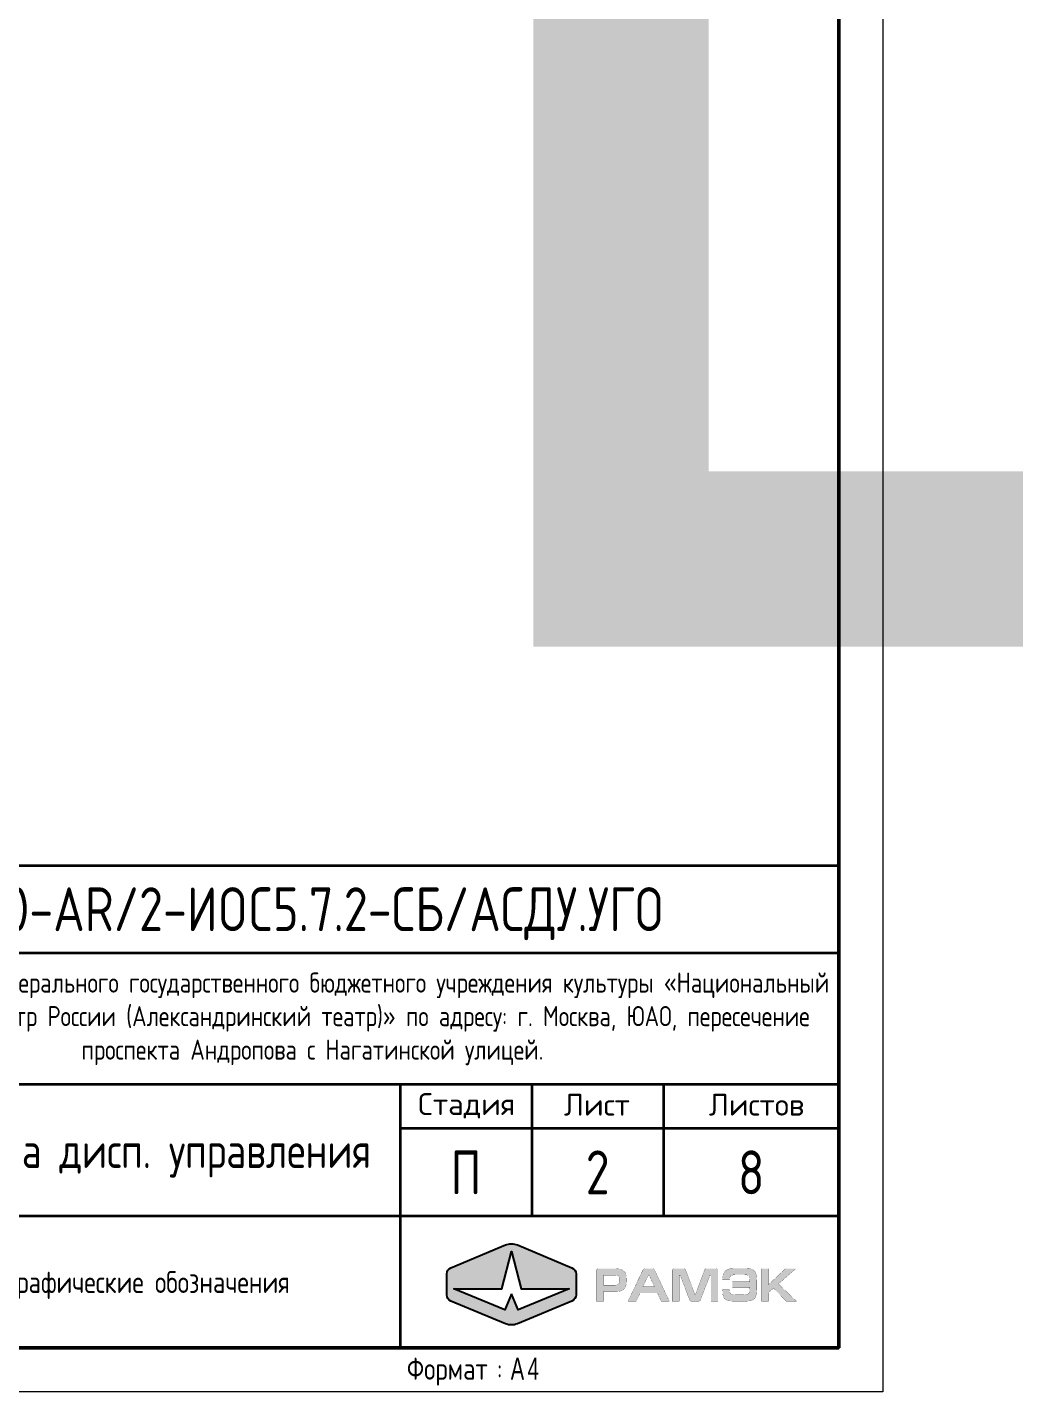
# Paper-space layout 'уго' of a CAD drawing. Header units: millimetres. Extents: x 0 to 5190, y 0 to 1608.
# Drawn here: x 112.5 to 225, y 0 to 155.5 of the extents above; entities that cross this region are included whole.
import ezdxf
from ezdxf.enums import TextEntityAlignment as Align

# ---------------------------------------------------------------- set-up
doc = ezdxf.new("R2010")
doc.units = ezdxf.units.MM
for name, color, linetype, lineweight in [('Основные надписи', 7, 'Continuous', 9), ('Тонкие линии', 7, 'Continuous', 18), ('Черная_6__С', 7, 'Continuous', 50)]:
    doc.layers.add(name, color=color, linetype=linetype, lineweight=lineweight)
doc.layers.add('Штамп', color=250, linetype='Continuous')
doc.styles.add('-ISOCPEUR-', font='ISOCPEUR.TTF', dxfattribs={"width": 0.8, "height": 2.5})

# ---------------------------------------------------------------- blocks, each defined once
blk = doc.blocks.new('LOGO-RAMEC')
h = blk.add_hatch(color=160)
h.dxf.hatch_style = 1
h.paths.add_polyline_path([(13.71045153702288, 1.823134363589358), (7.724961309681624, 4.319752165951503, 0.2001971453907908), (6.429121809949383, 4.319752165951508), (0.4436315826079285, 1.823134363589358, 0.3026721742797726), (0, 1.157413610052676), (0, -1.157413610048948, 0.3026721742790197), (0.4436315826061095, -1.823134363584889), (6.429121809945235, -4.319752165965449, 0.2001971453922224), (7.724961309685579, -4.319752165965449), (13.7104515370247, -1.823134363584889, 0.3026721742790195), (14.15408311963081, -1.157413610048948), (14.15408311963081, 1.15741361005267, 0.3026721742797705)])
h.paths.add_polyline_path([(6.01166381115967, -0.4798631412710896), (7.077041559834616, 3.607935786562777), (8.142419308510144, -0.4798631412710894), (13.38280983593955, -0.4798631412710896), (7.814428788054502, -2.772376768449648), (7.077041559834615, -1.049876486429967), (6.339654331615312, -2.77237676844965), (0.7712732837302592, -0.4798631412710892)], flags=16)
h = blk.add_hatch(color=160)
h.dxf.hatch_style = 1
h.paths.add_polyline_path([(18.02736277222197, 1.716193514747829), (17.48104501841939, 1.716193514747829), (16.58840951095684, 1.716193514747829, 0.4142135623730951), (16.38840951095684, 1.516193514747829), (16.38840951095684, 1.279139311723593), (16.38840951095684, 0.8299447141901691), (16.38840951095684, 0.3928905111837594), (16.38840951095684, -0.05630408636741777), (16.38840951095684, -0.5054986839008416), (16.38840951095684, -0.9425528869250047), (16.38840951095684, -1.391747484458429), (16.38840951095684, -1.84094208199178), (16.76476174134616, -1.84094208199178), (17.15325436620915, -1.84094208199178), (17.15325436620915, -1.31890511727881), (17.15325436620915, -0.7847277580566518), (17.50532580750907, -0.7847277580566515), (17.85739724880899, -0.7847277580566515), (18.22160908465361, -0.7847277580566515), (18.57368052602454, -0.7847277580566515), (18.99859433445061, -0.7361661799309887), (19.31424459218746, -0.6026218401343428), (19.53277169370849, -0.3598139495593565), (19.6541756390137, -0.007742508259580347), (19.69059682257677, 0.477873272872566), (19.6541756390137, 0.9513486594598722), (19.53277169370849, 1.303420100777548), (19.31424459218746, 1.546227991334708), (18.99859433445061, 1.679772331149106), (18.57368052602455, 1.716193514747829)])
h.paths.add_polyline_path([(18.42799579170096, 1.012050632094724), (18.63438249860599, 0.9877698430585952), (18.78006723300088, 0.9270678704059173), (18.86504999467172, 0.8178043196454744), (18.91361157277978, 0.6599791907948749), (18.92575196732447, 0.4778732728725676), (18.91361157277978, 0.2714865658963024), (18.86504999467172, 0.1136614370279492), (18.76792683845619, 0.004397886285260028), (18.63438249860599, -0.05630408636741748), (18.42799579170096, -0.08058487542137299), (18.11234553396411, -0.08058487542137299), (17.79669527622755, -0.08058487542137299), (17.48104501841939, -0.08058487542137299), (17.15325436620915, -0.08058487542137299), (17.15325436620915, 0.4657328783455523), (17.15325436620915, 1.012050632094724), (17.468904623946, 1.012050632094724), (17.78455488168285, 1.012050632094724), (18.11234553396411, 1.012050632094724)], flags=16)
h.paths.add_polyline_path([(23.74548859490431, -0.5054986839008416), (23.53910188799932, -0.05630408636743283), (23.33271518102293, 0.380750116638999), (23.1141880795019, 0.8299447141901458), (22.90780137252586, 1.2791393117236), (22.74455291145574, 1.605636233850669, 0.2840790438360549), (22.56566747325715, 1.716193514747829), (22.11867572818388, 1.716193514747829), (21.68382437767338, 1.716193514747829, 0.2840790438712869), (21.50493893946314, 1.605636233827354), (21.3416904784579, 1.279139311723586), (21.13530377141055, 0.8299447141901677), (20.91677666996081, 0.3928905111837506), (20.71038996291317, -0.05630408636741237), (20.49186286146343, -0.5054986839008413), (20.28547615448714, -0.9425528869249573), (20.06694905296608, -1.391747484458447), (19.86056234599004, -1.840942081991779), (20.30975694350549, -1.84094208199178), (20.74681114647625, -1.84094208199178), (20.96533824806858, -1.391747484458423), (21.17172495497362, -0.9425528869250047), (21.63305994703405, -0.9425528869250047), (22.11867572818388, -0.9425528869250047), (22.59215111478901, -0.9425528869250047), (23.06562650139415, -0.9425528869250045), (23.27201320837019, -1.391747484458429), (23.47839991534653, -1.84094208199178), (23.92759451286227, -1.84094208199178), (24.37678911044903, -1.840942081991779), (24.17040240340165, -1.40388787896757), (23.95187530195166, -0.9546932814341708)])
h.paths.add_polyline_path([(22.74997624365729, -0.2748311878706229), (22.43432598592073, -0.2748311878706227), (22.11867572818388, -0.2748311878706227), (21.80302547044703, -0.2748311878706227), (21.47523481823679, -0.2748311878706229), (21.63305994703406, 0.05295946439306221), (21.79088507590234, 0.3928905111837564), (21.94871020477064, 0.7206811634297265), (22.10653533363919, 1.060612210220388), (22.14295651727327, 1.060612210220388), (22.30078164607055, 0.7206811634297452), (22.44646638046543, 0.3928905111837722), (22.60429150933371, 0.06509985892003585)], flags=16)
h.paths.add_polyline_path([(24.68029897356988, -0.5054986839008416), (24.68029897356988, -0.9425528869250047), (24.68029897356988, -1.391747484458429), (24.68029897356988, -1.84094208199178), (25.06879159850389, -1.84094208199178), (25.4451438288932, -1.84094208199178), (25.4451438288932, -1.488870640674177), (25.4451438288932, -1.12465880482956), (25.4451438288932, -0.7725873635118843), (25.4451438288932, -0.4083755276850934), (25.4451438288932, -0.05630408636741777), (25.4451438288932, 0.2957673549502579), (25.4451438288932, 0.6599791907948748), (25.4451438288932, 1.012050632094724), (25.55440737965371, 1.012050632094724), (25.68795171943255, 0.6599791907948653), (25.82149605928281, 0.295767354950256), (25.9671807936064, -0.05630408636744164), (26.10072513338528, -0.4083755276850817), (26.2342694731639, -0.7725873635118808), (26.36781381301407, -1.124658804829586), (26.51349854733765, -1.476730246147141), (26.59895489478489, -1.709793011841876, 0.3146450507883367), (26.7867301579554, -1.84094208199178), (27.19336064091884, -1.84094208199178), (27.60163615439927, -1.84094208199178, 0.3115981270051124), (27.78863565965586, -1.711872928834276), (27.87322273450028, -1.488870640674163), (28.00676707427921, -1.124658804829519), (28.15245180867408, -0.7725873635118851), (28.28599614845298, -0.4083755276851372), (28.41954048830288, -0.05630408636740612), (28.56522522255544, 0.2957673549502046), (28.69876956240538, 0.6599791907948463), (28.83231390218425, 1.012050632094724), (28.94157745294477, 1.012050632094724), (28.94157745294477, 0.6599791907948748), (28.94157745294477, 0.2957673549502579), (28.94157745294477, -0.05630408636741777), (28.94157745294477, -0.4083755276850934), (28.94157745294477, -0.7725873635118843), (28.94157745294477, -1.12465880482956), (28.94157745294477, -1.476730246147163), (28.94157745294477, -1.84094208199178), (29.31792968333408, -1.84094208199178), (29.70642230826838, -1.84094208199178), (29.70642230826838, -1.403887878967617), (29.70642230826838, -0.9546932814341926), (29.70642230826838, -0.5054986839008416), (29.70642230826838, -0.05630408636741777), (29.70642230826838, 0.3807501166389921), (29.70642230826838, 0.8299447141901691), (29.70642230826838, 1.279139311723593), (29.70642230826838, 1.516193514747829, 0.4142135623730951), (29.50642230826838, 1.716193514747829), (29.35435086696845, 1.716193514747829), (28.99013903105253, 1.716193514747829), (28.63806758975261, 1.716193514747829), (28.41644694910357, 1.716193514747829, 0.3199793525079698), (28.22737235276929, 1.581391651385635), (28.15245180867407, 1.364122073412417), (28.01890746882389, 1.012050632094724), (27.88536312904502, 0.6599791907949406), (27.75181878919508, 0.2957673549500878), (27.61827444941619, -0.05630408636736491), (27.48473010963736, -0.4205159222119474), (27.35118576978736, -0.7725873635120135), (27.21764143000852, -1.136799199374328), (27.16907985182945, -1.136799199374327), (27.04767590659554, -0.7725873635118936), (26.91413156681665, -0.4205159222120347), (26.78058722696645, -0.06844448089425867), (26.64704288718753, 0.295767354950299), (26.51349854733767, 0.6478387962678727), (26.3799542075588, 1.012050632094598), (26.24640986777987, 1.3641220734124), (26.16182279293395, 1.587124361587325, 0.311598127009571), (25.97482328767627, 1.716193514747829), (25.76079408663005, 1.716193514747829), (25.39658225078543, 1.716193514747829), (25.04451080948551, 1.716193514747829), (24.88029897356988, 1.716193514747829, 0.4142135623730951), (24.68029897356988, 1.516193514747829), (24.68029897356988, 1.279139311723593), (24.68029897356988, 0.8299447141901691), (24.68029897356988, 0.3928905111837594), (24.68029897356988, -0.05630408636741777)])
h.paths.add_polyline_path([(32.07379924122273, -1.84094208199178), (32.42587068252266, -1.84094208199178), (32.79008251836698, -1.840942081991779), (33.25141751042742, -1.80452089839313), (33.57920816270897, -1.670976558596486), (33.79773526423, -1.440309062566263), (33.91913920946419, -1.076097226721654), (33.95556039309827, -0.5783410510626539), (33.95556039309827, -0.05630408636741777), (33.95556039309827, 0.465732878345529), (33.9191392094642, 0.9877698430585901), (33.7855948696853, 1.364122073412405), (33.55492737361958, 1.606929963969486), (33.21499632686435, 1.728333909257016), (32.71724015116983, 1.764755092855667), (32.40158989350428, 1.764755092855667), (32.08593963576742, 1.764755092855667), (31.77028937803058, 1.764755092855667), (31.45463912029401, 1.764755092855667), (31.02972531179665, 1.728333909257017), (30.68979426504171, 1.619070358514253), (30.42270558541262, 1.400543256993298), (30.26488045654434, 1.060612210220391), (30.20417848389159, 0.5385752455074181), (30.59267110875459, 0.538575245507418), (30.96902333914419, 0.538575245507418), (30.99330412823358, 0.7328215579566683), (31.05400610081502, 0.878506292298078), (31.17541004612024, 0.9756294485138293), (31.3453755695335, 1.036331421166433), (31.58818346007261, 1.060612210220388), (32.07379924122273, 1.060612210220388), (32.57155541684624, 1.060612210220388), (32.82650370193034, 1.048471815693447), (33.00860961988801, 0.9999102375855367), (33.11787317057751, 0.8906466868250202), (33.17857514330128, 0.7085407689027137), (33.19071553777496, 0.4293116947468809), (33.19071553777496, 0.2836269604232438), (32.71724015116983, 0.2836269604232439), (32.24376476463571, 0.2836269604232439), (31.77028937803058, 0.2836269604232439), (31.28467359688075, 0.2836269604232438), (31.28467359688075, -0.3355331605054744), (31.75814898348588, -0.3355331605054744), (32.23162437009101, -0.3355331605054744), (32.70509975669614, -0.3355331605054744), (33.19071553777496, -0.3355331605054744), (33.19071553777496, -0.4812178948468624), (33.16643474875659, -0.7604469689849496), (33.09359238155914, -0.9425528869250008), (32.97218843632493, -1.063956832194708), (32.80222291291197, -1.112518410302546), (32.57155541684623, -1.136799199374327), (32.08593963576742, -1.136799199374327), (31.58818346007262, -1.136799199374327), (31.3453755695335, -1.112518410302546), (31.17541004612023, -1.076097226721651), (31.05400610081502, -0.9789740704881477), (30.99330412823358, -0.8211489416197927), (30.96902333914419, -0.6026218401343432), (30.59267110875459, -0.6026218401343432), (30.20417848389159, -0.6026218401343428), (30.22845927290997, -1.100378015775602), (30.33772282374179, -1.452449457093279), (30.54410953064682, -1.670976558596485), (30.88404057747306, -1.804520898393129), (31.35751596407819, -1.84094208199178), (31.72172779985151, -1.84094208199178)])
h.paths.add_polyline_path([(34.46545696326648, -0.5054986839008416), (34.46545696326648, -0.9425528869250047), (34.46545696326648, -1.391747484458429), (34.46545696326648, -1.840942081991779), (34.84180919365608, -1.84094208199178), (35.23030181851907, -1.84094208199178), (35.23030181851907, -1.464589851620222), (35.23030181851907, -1.076097226721649), (35.23030181851907, -0.9101785014335116), (35.52726881484239, -0.6512841969536022), (35.7890864921437, -0.4230328885431291), (36.05584864642389, -0.6997449963501146), (36.43220087681346, -1.076097226721682), (36.79641271265806, -1.45244945709328), (37.17276494297607, -1.84094208199178), (37.73122309132334, -1.84094208199178), (38.30182163414429, -1.84094208199178), (37.81620585299431, -1.3674666953867), (37.31844967729957, -0.8939913087993548), (36.83283389622123, -0.4205159222121284), (36.33507772052631, 0.05295946439309887), (36.80855310713151, 0.4657328783455705), (37.28202849373648, 0.890646686824955), (37.75550388034171, 1.303420100777548), (38.22897926694684, 1.716193514747829), (37.65838072412589, 1.716193514747829), (37.07564178676054, 1.716193514747829), (36.73571073993391, 1.388402862484106), (36.38363929863438, 1.060612210220419), (36.03156785733449, 0.7206811634297269), (35.23030181851907, -0.02532514857357399), (35.23030181851907, 0.3928905111837594), (35.23030181851907, 0.7206811634297264), (35.23030181851907, 1.060612210220388), (35.23030181851907, 1.388402862484108), (35.23030181851907, 1.716193514747829), (34.84180919365608, 1.716193514747829), (34.46545696326648, 1.716193514747829), (34.46545696326648, 1.279139311723593), (34.46545696326648, 0.8299447141901691), (34.46545696326648, 0.3928905111837594), (34.46545696326648, -0.05630408636741777)])
at = {"color": 160}
blk.add_lwpolyline([(6.429121809945209, -4.319752165965438), (0.4436315826058854, -1.823134363584795, -0.3026721742790155), (0, -1.157413610048716), (0, 1.157413610052354, -0.3026721742797727), (0.4436315826076316, 1.823134363589234), (6.429121809949284, 4.319752165951468, -0.2001971453907917), (7.724961309681531, 4.319752165951541), (13.71045153702318, 1.823134363589234, -0.3026721742797678), (14.15408311963081, 1.157413610052354), (14.15408311963081, -1.157413610048716, -0.3026721742790155), (13.71045153702493, -1.823134363584795), (7.724961309685605, -4.319752165965438, -0.2001971453922309)], format="xyb", close=True, dxfattribs=at)
blk.add_lwpolyline([(7.077041559834615, -1.049876486429967), (6.339654331615312, -2.772376768449649), (0.771273283730261, -0.4798631412710893), (6.01166381115967, -0.4798631412710893), (7.077041559834615, 3.607935786562775), (8.142419308510144, -0.4798631412710893), (13.38280983593955, -0.4798631412710893), (7.814428788054502, -2.772376768449649)], close=True, dxfattribs=at)
at = {"color": 160, "lineweight": 25, "const_width": 0.02}
for points in [[(17.15325436620915, -0.7847277580566515), (17.50532580750907, -0.7847277580566515), (17.85739724880899, -0.7847277580566515), (18.22160908465361, -0.7847277580566515), (18.57368052602455, -0.7847277580566515), (18.99859433445061, -0.7361661799309878), (19.31424459218746, -0.6026218401343432), (19.53277169370849, -0.3598139495593568), (19.6541756390137, -0.007742508259580064), (19.69059682257677, 0.4778732728725663), (19.6541756390137, 0.9513486594598726), (19.53277169370849, 1.303420100777548), (19.31424459218746, 1.546227991334708), (18.99859433445061, 1.679772331149106), (18.57368052602455, 1.716193514747829), (18.02736277222197, 1.716193514747829), (17.48104501841939, 1.716193514747829), (16.58840951095684, 1.716193514747829, 0.414213562373095), (16.38840951095684, 1.516193514747829), (16.38840951095684, 1.279139311723593), (16.38840951095684, 0.8299447141901691), (16.38840951095684, 0.3928905111837594), (16.38840951095684, -0.05630408636741777), (16.38840951095684, -0.5054986839008416), (16.38840951095684, -0.9425528869250047), (16.38840951095684, -1.391747484458429), (16.38840951095684, -1.84094208199178), (16.76476174134616, -1.84094208199178), (17.15325436620915, -1.84094208199178), (17.15325436620915, -1.31890511727881)], [(20.74681114647625, -1.84094208199178), (20.96533824806858, -1.391747484458429), (21.17172495497362, -0.9425528869250047), (21.63305994703405, -0.9425528869250047), (22.11867572818388, -0.9425528869250047), (22.59215111478901, -0.9425528869250047), (23.06562650139415, -0.9425528869250047), (23.27201320837019, -1.391747484458429), (23.47839991534653, -1.84094208199178), (23.92759451286227, -1.84094208199178), (24.37678911044903, -1.84094208199178), (24.17040240340168, -1.403887878967617), (23.95187530195166, -0.9546932814341926), (23.74548859490431, -0.5054986839008416), (23.53910188799928, -0.05630408636741777), (23.33271518102294, 0.3807501166389921), (23.11418807950191, 0.8299447141901691), (22.90780137252586, 1.279139311723593), (22.74455291145568, 1.605636233850782, 0.2840790438360044), (22.56566747325705, 1.716193514747829), (22.11867572818388, 1.716193514747829), (21.68382437767345, 1.716193514747829, 0.2840790438712672), (21.50493893946317, 1.605636233827427), (21.3416904784579, 1.279139311723593), (21.13530377141054, 0.8299447141901691), (20.91677666996082, 0.3928905111837594), (20.71038996291318, -0.05630408636741777), (20.49186286146345, -0.5054986839008416), (20.28547615448711, -0.9425528869250047), (20.06694905296608, -1.391747484458429), (19.86056234599004, -1.84094208199178), (20.30975694350549, -1.84094208199178)], [(24.68029897356988, 1.516193514747829), (24.68029897356988, 1.279139311723593), (24.68029897356988, 0.8299447141901691), (24.68029897356988, 0.3928905111837594), (24.68029897356988, -0.05630408636741777), (24.68029897356988, -0.5054986839008416), (24.68029897356988, -0.9425528869250047), (24.68029897356988, -1.391747484458429), (24.68029897356988, -1.84094208199178), (25.06879159850389, -1.84094208199178), (25.4451438288932, -1.84094208199178), (25.4451438288932, -1.488870640674177), (25.4451438288932, -1.12465880482956), (25.4451438288932, -0.7725873635118843), (25.4451438288932, -0.4083755276850934), (25.4451438288932, -0.05630408636741777), (25.4451438288932, 0.2957673549502579), (25.4451438288932, 0.6599791907948748), (25.4451438288932, 1.012050632094724), (25.55440737965371, 1.012050632094724), (25.6879517194326, 0.6599791907948748), (25.8214960592828, 0.2957673549502579), (25.96718079360638, -0.05630408636741777), (26.10072513338528, -0.4083755276850934), (26.23426947316388, -0.7725873635118843), (26.36781381301407, -1.12465880482956), (26.51349854733766, -1.476730246147163), (26.59895489478484, -1.709793011841721, 0.3146450507884486), (26.78673015795532, -1.84094208199178), (27.19336064091884, -1.84094208199178), (27.60163615439931, -1.84094208199178, 0.3115981270050046), (27.78863565965585, -1.711872928834309), (27.87322273450031, -1.488870640674177), (28.0067670742792, -1.12465880482956), (28.15245180867409, -0.7725873635118843), (28.28599614845298, -0.4083755276850934), (28.41954048830288, -0.05630408636741777), (28.56522522255545, 0.2957673549502579), (28.69876956240536, 0.6599791907948748), (28.83231390218425, 1.012050632094724), (28.94157745294477, 1.012050632094724), (28.94157745294477, 0.6599791907948748), (28.94157745294477, 0.2957673549502579), (28.94157745294477, -0.05630408636741777), (28.94157745294477, -0.4083755276850934), (28.94157745294477, -0.7725873635118843), (28.94157745294477, -1.12465880482956), (28.94157745294477, -1.476730246147163), (28.94157745294477, -1.84094208199178), (29.31792968333408, -1.84094208199178), (29.70642230826838, -1.84094208199178), (29.70642230826838, -1.403887878967617), (29.70642230826838, -0.9546932814341926), (29.70642230826838, -0.5054986839008416), (29.70642230826838, -0.05630408636741777), (29.70642230826838, 0.3807501166389921), (29.70642230826838, 0.8299447141901691), (29.70642230826838, 1.279139311723593), (29.70642230826838, 1.516193514747829, 0.414213562373095), (29.50642230826838, 1.716193514747829), (29.35435086696845, 1.716193514747829), (28.99013903105253, 1.716193514747829), (28.63806758975261, 1.716193514747829), (28.41644694910356, 1.716193514747829, 0.319979352507899), (28.22737235276931, 1.581391651385675), (28.15245180867409, 1.3641220734124), (28.01890746882389, 1.012050632094724), (27.885363129045, 0.6599791907948748), (27.7518187891951, 0.2957673549502579), (27.61827444941621, -0.05630408636741777), (27.48473010963731, -0.4205159222120347), (27.35118576978741, -0.7725873635118843), (27.21764143000852, -1.136799199374327), (27.16907985182945, -1.136799199374327), (27.04767590659554, -0.7725873635118843), (26.91413156681665, -0.4205159222120347), (26.78058722696645, -0.068444480894359), (26.64704288718756, 0.2957673549502579), (26.51349854733766, 0.6478387962678607), (26.37995420755877, 1.012050632094724), (26.24640986777987, 1.3641220734124), (26.16182279293396, 1.587124361587303, 0.3115981270096094), (25.97482328767626, 1.716193514747829), (25.76079408663005, 1.716193514747829), (25.39658225078543, 1.716193514747829), (25.04451080948551, 1.716193514747829), (24.88029897356988, 1.716193514747829, 0.414213562373095)]]:
    blk.add_lwpolyline(points, format="xyb", close=True, dxfattribs=at)
for points in [[(31.28467359688075, 0.2836269604232439), (31.28467359688075, -0.3355331605054744), (31.75814898348588, -0.3355331605054744), (32.23162437009101, -0.3355331605054744), (32.70509975669614, -0.3355331605054744), (33.19071553777496, -0.3355331605054744), (33.19071553777496, -0.4812178948468863), (33.16643474875659, -0.760446968984943), (33.09359238155914, -0.9425528869250047), (32.97218843632494, -1.063956832194708), (32.80222291291197, -1.112518410302546), (32.57155541684624, -1.136799199374327), (32.08593963576742, -1.136799199374327), (31.58818346007261, -1.136799199374327), (31.3453755695335, -1.112518410302546), (31.17541004612023, -1.076097226721649), (31.05400610081502, -0.9789740704881479), (30.99330412823358, -0.8211489416197947), (30.96902333914419, -0.6026218401343432), (30.59267110875459, -0.6026218401343432), (30.20417848389159, -0.6026218401343432), (30.22845927290997, -1.100378015775605), (30.33772282374179, -1.45244945709328), (30.54410953064682, -1.670976558596485), (30.88404057747306, -1.80452089839313), (31.35751596407819, -1.84094208199178), (31.72172779985151, -1.84094208199178), (32.07379924122273, -1.84094208199178), (32.42587068252266, -1.84094208199178), (32.79008251836698, -1.84094208199178), (33.25141751042742, -1.80452089839313), (33.57920816270897, -1.670976558596485), (33.79773526423, -1.440309062566266), (33.91913920946419, -1.076097226721649), (33.95556039309827, -0.5783410510626346), (33.95556039309827, -0.05630408636741777), (33.95556039309827, 0.4657328783455523), (33.91913920946419, 0.9877698430585952), (33.7855948696853, 1.3641220734124), (33.55492737361958, 1.606929963969487), (33.21499632686435, 1.728333909257017), (32.71724015116983, 1.764755092855667), (32.40158989350428, 1.764755092855667), (32.08593963576742, 1.764755092855667), (31.77028937803058, 1.764755092855667), (31.45463912029401, 1.764755092855667), (31.02972531179665, 1.728333909257017), (30.68979426504171, 1.619070358514255), (30.42270558541262, 1.400543256993296), (30.26488045654434, 1.060612210220388), (30.20417848389159, 0.538575245507418), (30.59267110875459, 0.538575245507418), (30.96902333914419, 0.538575245507418), (30.99330412823358, 0.7328215579566677), (31.05400610081502, 0.8785062922980796), (31.17541004612023, 0.9756294485138278), (31.3453755695335, 1.036331421166433), (31.58818346007261, 1.060612210220388), (32.07379924122273, 1.060612210220388), (32.57155541684624, 1.060612210220388), (32.82650370193034, 1.048471815693447), (33.00860961988801, 0.9999102375855363), (33.11787317057751, 0.8906466868250209), (33.17857514330128, 0.7085407689027124), (33.19071553777496, 0.4293116947469025), (33.19071553777496, 0.2836269604232439), (32.71724015116983, 0.2836269604232439), (32.24376476463571, 0.2836269604232439), (31.77028937803058, 0.2836269604232439)], [(35.23030181851907, 1.716193514747829), (34.84180919365608, 1.716193514747829), (34.46545696326648, 1.716193514747829), (34.46545696326648, 1.279139311723593), (34.46545696326648, 0.8299447141901691), (34.46545696326648, 0.3928905111837594), (34.46545696326648, -0.05630408636741777), (34.46545696326648, -0.5054986839008416), (34.46545696326648, -0.9425528869250047), (34.46545696326648, -1.391747484458429), (34.46545696326648, -1.84094208199178), (34.84180919365608, -1.84094208199178), (35.23030181851907, -1.84094208199178), (35.23030181851907, -1.464589851620222), (35.23030181851907, -1.076097226721649), (35.23030181851907, -0.910178501433511), (35.52726881484239, -0.6512841969536022), (35.78908649214369, -0.4230328885431299), (36.05584864642384, -0.6997449963500912), (36.43220087681344, -1.076097226721649), (36.79641271265806, -1.45244945709328), (37.17276494297607, -1.84094208199178), (37.73122309132334, -1.84094208199178), (38.30182163414429, -1.84094208199178), (37.81620585299446, -1.36746669538672), (37.31844967729965, -0.893991308799341), (36.83283389622112, -0.4205159222120347), (36.33507772052631, 0.05295946439309773), (36.80855310713144, 0.4657328783455523), (37.28202849373658, 0.8906466868250209), (37.75550388034171, 1.303420100777548), (38.22897926694684, 1.716193514747829), (37.65838072412589, 1.716193514747829), (37.07564178676054, 1.716193514747829), (36.735710739934, 1.388402862484108), (36.38363929863437, 1.060612210220388), (36.03156785733445, 0.7206811634297264), (35.23030181851907, -0.02532514857357455), (35.23030181851907, 0.3928905111837594), (35.23030181851907, 0.7206811634297264), (35.23030181851907, 1.060612210220388), (35.23030181851907, 1.388402862484108)], [(17.15325436620915, -0.08058487542137299), (17.15325436620915, 0.4657328783455523), (17.15325436620915, 1.012050632094724), (17.468904623946, 1.012050632094724), (17.78455488168285, 1.012050632094724), (18.11234553396411, 1.012050632094724), (18.42799579170096, 1.012050632094724), (18.63438249860599, 0.9877698430585952), (18.78006723300088, 0.9270678704059173), (18.86504999467172, 0.8178043196454746), (18.91361157277978, 0.6599791907948748), (18.92575196732447, 0.4778732728725663), (18.91361157277978, 0.2714865658963027), (18.86504999467172, 0.1136614370279494), (18.76792683845619, 0.004397886285260028), (18.63438249860599, -0.05630408636741777), (18.42799579170096, -0.08058487542137299), (18.11234553396411, -0.08058487542137299), (17.79669527622755, -0.08058487542137299), (17.48104501841939, -0.08058487542137299)], [(21.47523481823679, -0.2748311878706227), (21.63305994703405, 0.05295946439309773), (21.79088507590233, 0.3928905111837594), (21.94871020477061, 0.7206811634297264), (22.10653533363919, 1.060612210220388), (22.14295651727327, 1.060612210220388), (22.30078164607054, 0.7206811634297264), (22.44646638046543, 0.3928905111837594), (22.60429150933371, 0.06509985892003897), (22.74997624365729, -0.2748311878706227), (22.43432598592073, -0.2748311878706227), (22.11867572818388, -0.2748311878706227), (21.80302547044703, -0.2748311878706227)]]:
    blk.add_lwpolyline(points, close=True, dxfattribs=at)
blk = doc.blocks.new('Рамка 2')
at = {"layer": 'Штамп', "color": 7, "linetype": 'Continuous', "lineweight": 35}
for p, q in [((-2.155203844722564e-06, 45.00000392154149), (-119.999997247057, 45.00000392154149)), ((-2.155203844722564e-06, 29.9999945988576), (-184.9999952508905, 29.9999945988576)), ((-50.00000673427829, 29.9999945988576), (-50.00000673427829, 7.749337228801778e-06)), ((-34.9999974115938, 29.9999945988576), (-34.9999974115938, 15.00000117409742)), ((-20.00000398683363, 29.9999945988576), (-20.00000398683363, 15.00000117409742)), ((-2.155203844722564e-06, 25.00000208991231), (-50.00000673427829, 25.00000208991231)), ((-2.155203844722564e-06, 15.00000117409742), (-119.999997247057, 15.00000117409742))]:
    blk.add_line(p, q, dxfattribs=at)
at = {"layer": 'Штамп', "color": 7, "linetype": 'Continuous', "lineweight": 35, "flags": 128}
blk.add_lwpolyline([(-185, 55), (1.234070623468142e-10, 55), (1.234070623468142e-10, -3.142019977531163e-11), (-185, -3.142019977531163e-11)], close=True, dxfattribs=at)
at = {"xscale": 1.040056588551762, "yscale": 1.040056588551762, "zscale": 1.040056588551762}
blk.add_blockref('LOGO-RAMEC', (-44.68377052761207, 7.233059918559661), dxfattribs=at)
at = {"style": '-ISOCPEUR-', "width": 0.8, "flags": 8}
for tag, height, p in [('PROJECTNUMBER', 5, (-59.99998808587957, 50.00000099283351)), ('DATE', 2.5, (-124.9999977049645, 27.49999834438496)), ('SYSTEM', 5, (-85.00000199066764, 22.49999788647751)), ('DATE', 2.5, (-124.999997896992, 22.49998994527562)), ('PHASE', 5, (-42.50000207293604, 20.00000163200487)), ('LIST', 5, (-27.50000069921371, 20.00000163200487)), ('DATE', 2.5, (-124.999997896992, 7.499996520515445)), ('LAYOUTDESC', 2.5, (-85.00000199066764, 7.500004461717324))]:
    blk.add_attdef(tag, text='', height=height, dxfattribs=at).set_placement(p, align=Align.MIDDLE_CENTER)
at = {"style": '-ISOCPEUR-', "width": 0.8}
blk.add_attdef('LISTS', text='', height=5, dxfattribs=at).set_placement((-10.00000307101874, 20.00000163200487), align=Align.MIDDLE_CENTER)
at = {"layer": 'Штамп', "color": 7, "linetype": 'Continuous', "lineweight": 20, "style": '-ISOCPEUR-'}
for s, p in [('Стадия', (-47.95645904440872, 26.54029679720988)), ('Лист', (-31.34679282551105, 26.46635040638036)), ('Листов', (-14.83211385073196, 26.46635040638036))]:
    blk.add_text(s, height=2.5, dxfattribs=at).set_placement(p)
at = {"layer": 'Штамп', "color": 9, "ltscale": 14.28571428571429, "insert": (-59.99999970113042, 37.50000196077075), "char_height": 2.5, "width": 119.9999950918532, "attachment_point": 5, "style": '-ISOCPEUR-'}
blk.add_mtext('{\\H0.91667x;\\C256;Здание филиала Федерального государственного бюджетного учреждения культуры «Национальный драматический театр России (Александринский театр)» по адресу: г. Москва, ЮАО, пересечение проспекта Андропова с Нагатинской улицей.}', dxfattribs=at)
blk = doc.blocks.new('Рамка А4p')
at = {"layer": 'Тонкие линии', "lineweight": 9}
for p, q in [((210, 297), (210, 5.684341886080801e-14)), ((209.9999999999992, -2.842170943040401e-14), (0, -2.842170943040401e-14))]:
    blk.add_line(p, q, dxfattribs=at)
at = {"layer": 'Черная_6__С'}
for p, q in [((205, 4.999999999999943), (205, 291.9999999999997)), ((20.00000000001262, 4.999999999999943), (204.9999999999993, 4.999999999999943)), ((154.9999999999991, 4.999999999999972), (205, 4.999999999999972))]:
    blk.add_line(p, q, dxfattribs=at)
at = {"layer": 'Основные надписи', "char_height": 2.5, "attachment_point": 1, "style": '-ISOCPEUR-'}
for s, insert, width in [('Формат', (155.7580545775825, 3.865350326092567), 12.42615625), ('\\fArial Narrow|b0|i0|c204|p34|;А', (167.5981587442492, 3.865350326092567), 2.324893749999999), ('{\\fArial Narrow|b0|i0|c204|p34;4}', (169.5163879109158, 3.865350326092567), 1.924050000000001), (': ', (166.0106587442492, 3.865350326092567), 1.924050000000001)]:
    blk.add_mtext(s, dxfattribs=dict(at, insert=insert, width=width))
blk = doc.blocks.new('PxVx')
at = {"const_width": 0.1}
blk.add_lwpolyline([(8.050000067661927, 5.0499999140157), (0, 5.0499999140157), (0, 0), (8.050000067661927, 0)], close=True, dxfattribs=at)

psp = doc.layouts.new('уго')

# ---------------------------------------------------------------- block references
at = {"xscale": 200, "yscale": 200, "zscale": 200}
psp.add_blockref('PxVx', (180.1665262104993, 94.92279919407747), dxfattribs=at)
psp.add_blockref('Рамка А4p', (0, 0))
ref = psp.add_blockref('Рамка 2', (205, 5.000000704449103))
ref.add_attrib('LISTS', '8', dxfattribs={"height": 5, "style": '-ISOCPEUR-', "width": 0.8}).set_placement((194.9999969289813, 25.00000233645397), align=Align.MIDDLE_CENTER)
ref.add_attrib('PHASE', 'П', dxfattribs={"height": 5, "style": '-ISOCPEUR-', "width": 0.8}).set_placement((162.499997927064, 25.00000233645397), align=Align.MIDDLE_CENTER)
ref.add_attrib('PROJECTNUMBER', '510-AR/2-ИOC5.7.2-СБ/АСДУ.УГО', dxfattribs={"height": 5, "style": '-ISOCPEUR-', "width": 0.8}).set_placement((145.0000119141204, 55.00000169728261), align=Align.MIDDLE_CENTER)
ref.add_attrib('SYSTEM', 'Авт. система дисп. управления', dxfattribs={"height": 4, "style": '-ISOCPEUR-', "width": 0.8}).set_placement((119.9999980093323, 27.49999859092661), align=Align.MIDDLE_CENTER)
ref.add_attrib('LIST', '2', dxfattribs={"height": 5, "style": '-ISOCPEUR-', "width": 0.8}).set_placement((177.4999993007863, 25.00000233645397), align=Align.MIDDLE_CENTER)
ref.add_attrib('LAYOUTDESC', 'условные графические обозначения', dxfattribs={"height": 2.5, "style": '-ISOCPEUR-', "width": 0.8}).set_placement((119.9999980093323, 12.50000516616643), align=Align.MIDDLE_CENTER)

doc.saveas('drawing.dxf')
